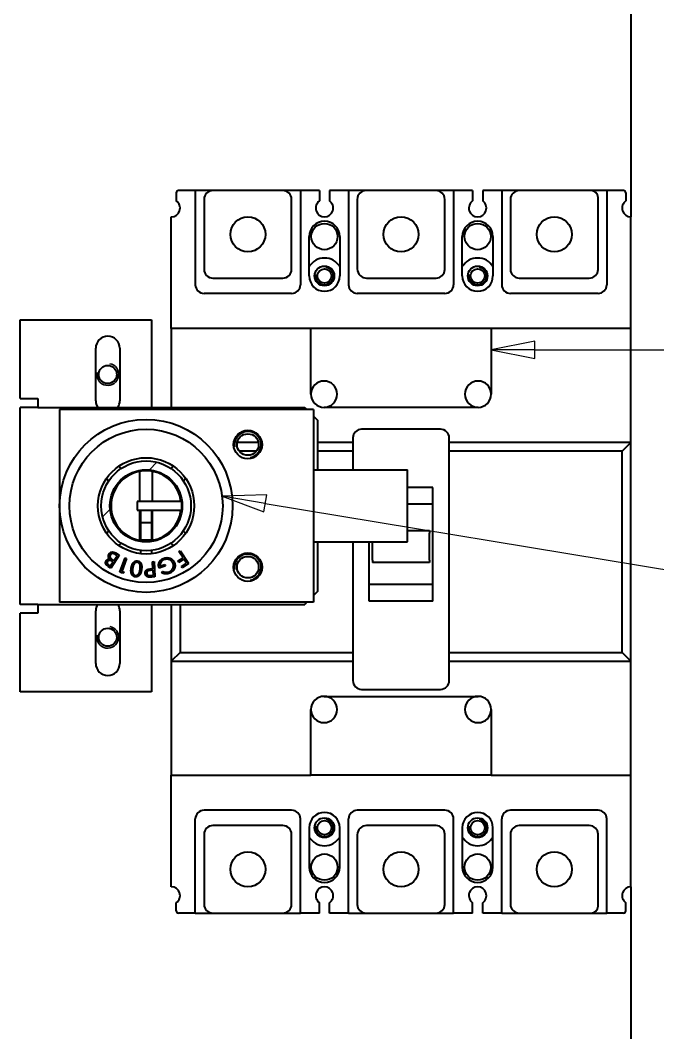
# Model space of a CAD drawing. Header units: millimetres. Extents: x 0 to 5945, y 0 to 4205.
# Drawn here: x 4421.7 to 4567.4, y 2706.2 to 2937.5 of the extents above; entities that cross this region are included whole.
import ezdxf

# ---------------------------------------------------------------- set-up
doc = ezdxf.new("R2010")
doc.units = ezdxf.units.MM
doc.header["$LTSCALE"] = 5
for name, color, linetype, lineweight in [('가시적인 것(ISO)', 3, 'Continuous', 40), ('가시적인 좁은 것(ISO)', 3, 'Continuous', 35), ('기호(ISO)', 5, 'Continuous', 25), ('해치(ISO)', 7, 'Continuous', 18)]:
    doc.layers.add(name, color=color, linetype=linetype, lineweight=lineweight)

# ---------------------------------------------------------------- blocks, each defined once
blk = doc.blocks.new('품번기호11')
at = {"layer": '기호(ISO)', "color": 7}
for p, q in [((895.606, 565.823), (893.567, 565.756)), ((895.54, 565.428), (893.567, 565.756)), ((893.567, 565.756), (895.475, 565.034)), ((895.475, 565.034), (895.606, 565.823)), ((895.54, 565.428), (981.228, 551.224))]:
    blk.add_line(p, q, dxfattribs=at)
at = {"layer": '기호(ISO)', "color": 7, "flags": 128}
blk.add_lwpolyline([(895.606, 565.823), (893.567, 565.756)], dxfattribs=at)
at = {"layer": '기호(ISO)', "color": 7}
blk.add_solid([(895.606, 565.823), (893.567, 565.756), (895.475, 565.034), (895.606, 565.823)], dxfattribs=at)
blk = doc.blocks.new('품번기호12')
at = {"layer": '기호(ISO)', "color": 7}
for p, q in [((907.865, 572.838), (905.865, 572.438)), ((907.865, 572.038), (907.865, 572.838)), ((907.865, 572.438), (905.865, 572.438)), ((905.865, 572.438), (907.865, 572.038)), ((907.865, 572.438), (981.121, 572.438))]:
    blk.add_line(p, q, dxfattribs=at)
at = {"layer": '기호(ISO)', "color": 7, "flags": 128}
blk.add_lwpolyline([(907.865, 572.838), (905.865, 572.438)], dxfattribs=at)
at = {"layer": '기호(ISO)', "color": 7}
blk.add_solid([(907.865, 572.838), (905.865, 572.438), (907.865, 572.038), (907.865, 572.838)], dxfattribs=at)

msp = doc.modelspace()

# ---------------------------------------------------------------- hatches: boundary and pattern name
at = {"layer": '해치(ISO)'}
h = msp.add_hatch(dxfattribs=at)
h.set_pattern_fill('ANSI31', color=256, scale=127, style=0)
h.set_pattern_definition([(45, (0, 0), (-11.22532, 11.22532), [])])
edge = h.paths.add_edge_path()
edge.add_ellipse((4450.4758, 2826.5699), major_axis=(0, 10.25), ratio=1, start_angle=0, end_angle=360)
edge = h.paths.add_edge_path(flags=0)
edge.add_ellipse((4450.4758, 2826.5699), major_axis=(0.0036, 8.25), ratio=1, start_angle=276.962063, end_angle=360)
edge.add_ellipse((4450.4758, 2826.5699), major_axis=(8.1887, -1.0036), ratio=1, start_angle=96.962063, end_angle=360)
edge.add_ellipse((4450.4758, 2826.5699), major_axis=(8.2007, -0.9004), ratio=1, start_angle=359.279122, end_angle=360)
edge.add_ellipse((4450.4758, 2826.5699), major_axis=(8.2015, 0.8933), ratio=1, start_angle=347.517631, end_angle=360)
edge.add_ellipse((4450.4758, 2826.5699), major_axis=(8.1896, 0.9964), ratio=1, start_angle=359.279122, end_angle=360)
h = msp.add_hatch(dxfattribs=at)
h.set_pattern_fill('ANSI31', color=256, scale=127, angle=105.000246, style=0)
h.set_pattern_definition([(150.00025, (0, 0), (-7.93744, -13.748187), [])])
h.paths.add_polyline_path([(4458.6773, 2827.5663), (4458.6654, 2827.5663), (4448.4439, 2827.5708), (4448.443, 2825.5708), (4458.6645, 2825.5663), (4458.6765, 2825.5663), (4458.6765, 2825.6694), (4458.6773, 2827.4632)])

# ---------------------------------------------------------------- linework, layer by layer
at = {"layer": '가시적인 것(ISO)'}
for p, q in [((4561.2258, 3112.0699), (4561.2258, 2892.5699)), ((4457.3758, 2898.0699), (4457.3758, 2896.2062)), ((4461.7258, 2898.5699), (4457.8758, 2898.5699)), ((4461.7258, 2898.5699), (4461.7258, 2877.0699)), ((4465.7258, 2898.5699), (4461.7258, 2898.5699)), ((4481.7258, 2898.5699), (4465.7258, 2898.5699)), ((4485.7258, 2898.5699), (4481.7258, 2898.5699)), ((4490.0758, 2898.5699), (4485.7258, 2898.5699)), ((4485.7258, 2898.5699), (4485.7258, 2877.0699)), ((4490.0758, 2898.5699), (4490.0758, 2896.2062)), ((4496.7258, 2898.5699), (4492.3758, 2898.5699)), ((4492.3758, 2898.5699), (4492.3758, 2896.2062)), ((4496.7258, 2898.5699), (4496.7258, 2877.0699)), ((4500.7258, 2898.5699), (4496.7258, 2898.5699)), ((4516.7258, 2898.5699), (4500.7258, 2898.5699)), ((4520.7258, 2898.5699), (4516.7258, 2898.5699)), ((4525.0758, 2898.5699), (4520.7258, 2898.5699)), ((4520.7258, 2898.5699), (4520.7258, 2877.0699)), ((4525.0758, 2898.5699), (4525.0758, 2896.2062)), ((4531.7258, 2898.5699), (4527.3758, 2898.5699)), ((4527.3758, 2898.5699), (4527.3758, 2896.2062)), ((4531.7258, 2898.5699), (4531.7258, 2877.0699)), ((4535.7258, 2898.5699), (4531.7258, 2898.5699)), ((4552.1149, 2898.5697), (4535.7258, 2898.5699)), ((4555.7258, 2898.5699), (4552.1149, 2898.5699)), ((4559.5758, 2898.5699), (4555.7258, 2898.5699)), ((4555.7258, 2898.5699), (4555.7258, 2877.0699)), ((4560.0758, 2898.0699), (4560.0758, 2896.2062)), ((4463.7258, 2896.5699), (4463.7258, 2880.5699)), ((4483.7258, 2880.5699), (4483.7258, 2896.5699)), ((4498.7258, 2896.5699), (4498.7258, 2880.703)), ((4518.7258, 2880.5699), (4518.7258, 2896.5699)), ((4533.7258, 2896.5699), (4533.7258, 2880.5699)), ((4553.7258, 2880.5699), (4553.7258, 2896.959)), ((4456.2258, 2867.0699), (4456.2258, 2892.5699)), ((4561.2258, 2867.0699), (4561.2258, 2892.5699)), ((4487.7258, 2879.0699), (4487.7258, 2888.0699)), ((4494.7258, 2888.0699), (4494.7258, 2879.0699)), ((4522.7258, 2879.0699), (4522.7258, 2888.0699)), ((4529.7258, 2888.0699), (4529.7258, 2879.0699)), ((4465.7258, 2878.5699), (4481.7258, 2878.5699)), ((4500.859, 2878.5699), (4516.7258, 2878.5699)), ((4535.7258, 2878.5699), (4551.7258, 2878.5699)), ((4483.7258, 2875.0699), (4463.7258, 2875.0699)), ((4518.7258, 2875.0699), (4498.7258, 2875.0699)), ((4553.7258, 2875.0699), (4533.7258, 2875.0699)), ((4421.7258, 2869.0699), (4451.7258, 2869.0699)), ((4421.7258, 2851.0699), (4421.7258, 2869.0699)), ((4451.7258, 2869.0699), (4451.7258, 2849.0699)), ((4456.2258, 2867.0699), (4456.2258, 2849.0699)), ((4488.1258, 2867.0699), (4456.2258, 2867.0699)), ((4488.1258, 2852.0699), (4488.1258, 2867.0699)), ((4529.3258, 2867.0699), (4488.1258, 2867.0699)), ((4561.2258, 2867.0699), (4529.3258, 2867.0699)), ((4529.3258, 2867.0699), (4529.3258, 2852.0699)), ((4561.2258, 2841.0699), (4561.2258, 2867.0699)), ((4438.9758, 2850.5699), (4438.9758, 2862.5699)), ((4444.4758, 2862.5699), (4444.4758, 2850.5699)), ((4421.7258, 2851.0699), (4425.7258, 2851.0699)), ((4425.7258, 2851.0699), (4425.7258, 2849.0699)), ((4425.7258, 2849.0699), (4421.7258, 2849.0699)), ((4421.7258, 2804.0699), (4421.7258, 2849.0699)), ((4425.7258, 2849.0699), (4486.7258, 2849.0699)), ((4486.7258, 2849.0699), (4487.2258, 2848.5699)), ((4526.3258, 2849.0699), (4491.1258, 2849.0699)), ((4488.7258, 2848.5699), (4430.7258, 2848.5699)), ((4430.7258, 2848.5699), (4430.7258, 2826.5699)), ((4488.7258, 2848.5699), (4488.7258, 2804.5699)), ((4488.7258, 2847.0699), (4489.7258, 2846.0699)), ((4489.7258, 2834.8199), (4489.7258, 2846.0699)), ((4517.7258, 2844.0699), (4499.7258, 2844.0699)), ((4497.7258, 2842.0699), (4497.7258, 2834.8199)), ((4519.7258, 2786.6699), (4519.7258, 2842.0699)), ((4476.1329, 2841.0699), (4471.3187, 2841.0699)), ((4497.7258, 2841.0699), (4489.7258, 2841.0699)), ((4561.2258, 2841.0699), (4519.7258, 2841.0699)), ((4559.2258, 2839.0699), (4561.2258, 2841.0699)), ((4561.2258, 2791.0699), (4561.2258, 2841.0699)), ((4475.6737, 2839.0699), (4471.7779, 2839.0699)), ((4497.7258, 2839.0699), (4489.7258, 2839.0699)), ((4559.2258, 2839.0699), (4519.7258, 2839.0699)), ((4559.2258, 2793.0699), (4559.2258, 2839.0699)), ((4488.7258, 2834.8199), (4510.2258, 2834.8199)), ((4510.2258, 2818.3199), (4510.2258, 2834.8199)), ((4448.9758, 2834.428), (4448.9758, 2827.5705)), ((4451.9758, 2827.5692), (4451.9758, 2834.428)), ((4515.9758, 2830.7699), (4510.2258, 2830.7699)), ((4515.9758, 2804.7699), (4515.9758, 2830.7699)), ((4430.7258, 2826.5699), (4430.7258, 2804.5699)), ((4448.4439, 2827.5708), (4448.443, 2825.5708)), ((4448.443, 2825.5708), (4458.6765, 2825.5663)), ((4458.6773, 2827.5663), (4448.4439, 2827.5708)), ((4448.9758, 2825.5705), (4448.9758, 2818.7118)), ((4449.2258, 2825.5704), (4449.2258, 2822.7118)), ((4451.7258, 2825.5693), (4451.7258, 2822.7118)), ((4451.9758, 2818.7118), (4451.9758, 2825.5692)), ((4458.6765, 2825.5663), (4458.6773, 2827.5663)), ((4515.9758, 2826.9395), (4510.2258, 2826.9395)), ((4451.7258, 2822.7118), (4449.2258, 2822.7118)), ((4449.2258, 2822.7118), (4449.2258, 2818.7118)), ((4451.7258, 2822.7118), (4451.7258, 2818.7118)), ((4451.7258, 2818.7118), (4449.2258, 2818.7118)), ((4449.2258, 2818.7118), (4449.2258, 2818.4151)), ((4451.7258, 2818.7118), (4451.7258, 2818.4151)), ((4515.2258, 2820.8699), (4510.2258, 2820.8699)), ((4515.2258, 2820.8699), (4515.2258, 2820.3699)), ((4515.2258, 2814.1699), (4515.2258, 2820.3699)), ((4449.2258, 2816.3964), (4449.2258, 2815.6411)), ((4451.7258, 2816.3964), (4451.7258, 2815.6411)), ((4457.9649, 2816.1351), (4458.2531, 2816.3286)), ((4458.2531, 2816.3286), (4460.2022, 2813.428)), ((4488.7258, 2818.3199), (4510.2258, 2818.3199)), ((4489.7258, 2807.0699), (4489.7258, 2818.3199)), ((4497.7258, 2818.3199), (4497.7258, 2786.6699)), ((4501.4758, 2804.7699), (4501.4758, 2818.3199)), ((4502.2258, 2814.1699), (4502.2258, 2818.3199)), ((4444.3132, 2815.2918), (4442.416, 2812.359)), ((4442.9474, 2814.1735), (4443.1129, 2814.0669)), ((4443.1129, 2814.0669), (4443.84, 2815.1908)), ((4443.84, 2815.1908), (4443.4775, 2815.425)), ((4443.5076, 2815.8134), (4444.3132, 2815.2918)), ((4444.4774, 2811.4102), (4445.7142, 2814.6655)), ((4446.0367, 2814.5428), (4444.9212, 2811.6065)), ((4445.7142, 2814.6655), (4446.0367, 2814.5428)), ((4457.7553, 2813.93), (4458.9205, 2814.7132)), ((4459.1126, 2814.4271), (4457.9474, 2813.644)), ((4458.9205, 2814.7132), (4457.9649, 2816.1351)), ((4459.7219, 2813.5206), (4459.1126, 2814.4271)), ((4502.2258, 2814.1699), (4502.2258, 2813.6699)), ((4515.2258, 2814.1699), (4515.2258, 2813.6699)), ((4442.416, 2812.359), (4441.8375, 2812.7334)), ((4441.975, 2813.051), (4442.3136, 2812.8322)), ((4442.3136, 2812.8322), (4442.9215, 2813.7717)), ((4442.9215, 2813.7717), (4442.7539, 2813.8797)), ((4452.0639, 2811.8657), (4451.4743, 2811.8363)), ((4451.794, 2812.191), (4452.0422, 2812.2065)), ((4451.9405, 2813.8254), (4452.2883, 2813.8471)), ((4452.0422, 2812.2065), (4451.9405, 2813.8254)), ((4452.1382, 2810.6829), (4452.0639, 2811.8657)), ((4452.2883, 2813.8471), (4452.507, 2810.366)), ((4454.8785, 2812.8627), (4453.4616, 2812.3635)), ((4453.7182, 2812.8102), (4454.7664, 2813.1797)), ((4454.7664, 2813.1797), (4454.8785, 2812.8627)), ((4457.9474, 2813.644), (4457.7553, 2813.93)), ((4458.5566, 2812.7374), (4459.7219, 2813.5206)), ((4458.7488, 2812.4514), (4458.5566, 2812.7374)), ((4460.2022, 2813.428), (4458.7488, 2812.4514)), ((4515.2258, 2813.6699), (4502.2258, 2813.6699)), ((4445.1168, 2811.1669), (4444.4774, 2811.4102)), ((4444.9212, 2811.6065), (4445.433, 2811.4123)), ((4445.433, 2811.4123), (4445.1168, 2811.1669)), ((4451.5233, 2810.6444), (4452.1382, 2810.6829)), ((4452.507, 2810.366), (4451.8136, 2810.3225)), ((4454.0645, 2811.2719), (4454.2342, 2811.6035)), ((4489.7258, 2807.0699), (4488.7258, 2806.0699)), ((4515.9758, 2808.6002), (4501.4758, 2808.6002)), ((4515.9758, 2804.7699), (4501.4758, 2804.7699)), ((4425.7258, 2804.0699), (4421.7258, 2804.0699)), ((4425.7258, 2804.0699), (4486.7258, 2804.0699)), ((4425.7258, 2804.0699), (4425.7258, 2802.0699)), ((4488.7258, 2804.5699), (4430.7258, 2804.5699)), ((4438.9758, 2790.5699), (4438.9758, 2802.5699)), ((4444.4758, 2802.5699), (4444.4758, 2790.5699)), ((4451.7258, 2804.0699), (4451.7258, 2784.0699)), ((4456.2258, 2804.0699), (4456.2258, 2791.0699)), ((4458.2258, 2804.0699), (4458.2258, 2793.0699)), ((4487.2258, 2804.5699), (4486.7258, 2804.0699)), ((4425.7258, 2802.0699), (4421.7258, 2802.0699)), ((4421.7258, 2784.0699), (4421.7258, 2802.0699)), ((4458.2258, 2793.0699), (4456.2258, 2791.0699)), ((4456.2258, 2791.0699), (4497.7258, 2791.0699)), ((4456.2258, 2791.0699), (4456.2258, 2765.0699)), ((4458.2258, 2793.0699), (4497.7258, 2793.0699)), ((4519.7258, 2793.0699), (4559.2258, 2793.0699)), ((4519.7258, 2791.0699), (4561.2258, 2791.0699)), ((4561.2258, 2791.0699), (4559.2258, 2793.0699)), ((4561.2258, 2765.0699), (4561.2258, 2791.0699)), ((4451.7258, 2784.0699), (4421.7258, 2784.0699)), ((4499.7258, 2784.6699), (4517.7258, 2784.6699)), ((4491.1258, 2783.0699), (4526.3258, 2783.0699)), ((4488.1258, 2765.0699), (4488.1258, 2780.0699)), ((4529.3258, 2780.0699), (4529.3258, 2765.0699)), ((4456.2258, 2739.5699), (4456.2258, 2765.0699)), ((4456.2258, 2765.0699), (4488.1258, 2765.0699)), ((4529.3258, 2765.0699), (4488.1258, 2765.0699)), ((4529.3258, 2765.0699), (4561.2258, 2765.0699)), ((4561.2258, 2739.5699), (4561.2258, 2765.0699)), ((4483.7258, 2757.0699), (4463.7258, 2757.0699)), ((4518.7258, 2757.0699), (4498.7258, 2757.0699)), ((4553.7258, 2757.0699), (4533.7258, 2757.0699)), ((4461.7258, 2733.5699), (4461.7258, 2755.0699)), ((4485.7258, 2733.5699), (4485.7258, 2755.0699)), ((4496.7258, 2733.5699), (4496.7258, 2755.0699)), ((4520.7258, 2733.5699), (4520.7258, 2755.0699)), ((4531.7258, 2733.5699), (4531.7258, 2755.0699)), ((4555.7258, 2733.5699), (4555.7258, 2755.0699)), ((4463.7258, 2751.5699), (4463.7258, 2735.5699)), ((4481.7258, 2753.5699), (4465.7258, 2753.5699)), ((4483.7258, 2735.5699), (4483.7258, 2751.5699)), ((4487.7258, 2753.0699), (4487.7258, 2744.0699)), ((4494.7258, 2744.0699), (4494.7258, 2753.0699)), ((4516.7258, 2753.5699), (4500.859, 2753.5699)), ((4518.7258, 2735.5699), (4518.7258, 2751.5699)), ((4522.7258, 2753.0699), (4522.7258, 2744.0699)), ((4529.7258, 2744.0699), (4529.7258, 2753.0699)), ((4533.7258, 2751.5699), (4533.7258, 2735.5699)), ((4551.7258, 2753.5699), (4535.7258, 2753.5699)), ((4553.7258, 2735.1807), (4553.7258, 2751.5699)), ((4498.7258, 2751.4367), (4498.7258, 2735.5699)), ((4561.2258, 2739.5699), (4561.2258, 2610.0699)), ((4457.3758, 2734.0699), (4457.3758, 2735.9336)), ((4490.0758, 2733.5699), (4490.0758, 2735.9336)), ((4492.3758, 2733.5699), (4492.3758, 2735.9336)), ((4525.0758, 2733.5699), (4525.0758, 2735.9336)), ((4527.3758, 2733.5699), (4527.3758, 2735.9336)), ((4560.0758, 2734.0699), (4560.0758, 2735.9336)), ((4461.7258, 2733.5699), (4457.8758, 2733.5699)), ((4461.7258, 2733.5699), (4465.7258, 2733.5699)), ((4465.7258, 2733.5699), (4481.7258, 2733.5699)), ((4481.7258, 2733.5699), (4485.7258, 2733.5699)), ((4490.0758, 2733.5699), (4485.7258, 2733.5699)), ((4496.7258, 2733.5699), (4492.3758, 2733.5699)), ((4496.7258, 2733.5699), (4500.7258, 2733.5699)), ((4500.7258, 2733.5699), (4516.7258, 2733.5699)), ((4516.7258, 2733.5699), (4520.7258, 2733.5699)), ((4525.0758, 2733.5699), (4520.7258, 2733.5699)), ((4531.7258, 2733.5699), (4527.3758, 2733.5699)), ((4531.7258, 2733.5699), (4535.7258, 2733.5699)), ((4535.7258, 2733.5699), (4552.1149, 2733.5701)), ((4552.1149, 2733.5699), (4555.7258, 2733.5699)), ((4559.5758, 2733.5699), (4555.7258, 2733.5699))]:
    msp.add_line(p, q, dxfattribs=at)
for centre, radius in [((4473.7258, 2888.5699), 4), ((4508.7258, 2888.5699), 4), ((4543.7258, 2888.5699), 4), ((4491.2258, 2888.0699), 3), ((4526.2258, 2888.0699), 3), ((4491.2258, 2879.0699), 2.25), ((4526.2258, 2879.0699), 2.25), ((4491.2258, 2879.0699), 1.621), ((4526.2258, 2879.0699), 1.621), ((4441.7258, 2856.5699), 2.067), ((4450.4758, 2826.5699), 19.75), ((4450.4758, 2826.5699), 17.5), ((4473.7258, 2840.5699), 3.25), ((4473.7258, 2840.5699), 2.4585), ((4450.4758, 2826.5699), 11), ((4450.4758, 2826.5699), 10.25), ((4450.4758, 2826.5699), 8.25), ((4473.7258, 2812.5699), 3.25), ((4473.7258, 2812.5699), 2.4585), ((4441.7258, 2796.5699), 2.067), ((4491.2258, 2753.0699), 2.25), ((4491.2258, 2753.0699), 1.621), ((4526.2258, 2753.0699), 2.25), ((4526.2258, 2753.0699), 1.621), ((4473.7258, 2743.5699), 4), ((4491.2258, 2744.0699), 3), ((4508.7258, 2743.5699), 4), ((4526.2258, 2744.0699), 3), ((4543.7258, 2743.5699), 4)]:
    msp.add_circle(centre, radius, dxfattribs=at)
for centre, radius, start, end in [((4457.8758, 2898.0699), 0.5, 90, 180), ((4465.7258, 2896.5699), 2, 90, 180), ((4481.7258, 2896.5699), 2, 0, 90), ((4500.7258, 2896.5699), 2, 90, 180), ((4516.7258, 2896.5699), 2, 0, 90), ((4535.7258, 2896.5699), 2, 90, 180), ((4552.1149, 2896.959), 1.6109, 0, 90), ((4559.5758, 2898.0699), 0.5, 0, 90), ((4456.2258, 2894.5699), 2, 270, 54.900368), ((4491.2258, 2894.5699), 2, 125.099632, 54.900368), ((4526.2258, 2894.5699), 2, 125.099632, 54.900368), ((4561.2258, 2894.5699), 2, 125.099632, 270), ((4491.2258, 2888.0699), 3.5, 0, 180), ((4526.2258, 2888.0699), 3.5, 0, 180), ((4491.2258, 2879.0699), 4.1, 31.38815, 148.61185), ((4526.2258, 2879.0699), 4.1, 31.38815, 148.61185), ((4465.7258, 2880.5699), 2, 180, 270), ((4481.7258, 2880.5699), 2, 270, 0), ((4491.2258, 2879.0699), 3.5, 180, 0), ((4500.859, 2880.703), 2.1332, 180, 270), ((4516.7258, 2880.5699), 2, 270, 0), ((4526.2258, 2879.0699), 3.5, 180, 0), ((4535.7258, 2880.5699), 2, 180, 270), ((4551.7258, 2880.5699), 2, 270, 0), ((4463.7258, 2877.0699), 2, 180, 270), ((4483.7258, 2877.0699), 2, 270, 0), ((4498.7258, 2877.0699), 2, 180, 270), ((4518.7258, 2877.0699), 2, 270, 0), ((4533.7258, 2877.0699), 2, 180, 270), ((4553.7258, 2877.0699), 2, 270, 0), ((4441.7258, 2862.5699), 2.75, 0, 180), ((4491.1258, 2852.0699), 3, 270, 180), ((4526.3258, 2852.0699), 3, 0, 270), ((4491.1258, 2852.0699), 3, 180, 270), ((4526.3258, 2852.0699), 3, 270, 0), ((4441.7258, 2850.5699), 2.75, 180, 213.055731), ((4441.7258, 2850.5699), 2.75, 326.944269, 0), ((4499.7258, 2842.0699), 2, 90, 180), ((4517.7258, 2842.0699), 2, 0, 90), ((4443.1926, 2833.8531), 2, 37.990916, 60.355415), ((4457.759, 2833.8531), 2, 119.644585, 142.009084), ((4443.1926, 2833.8531), 2, 209.644585, 232.009084), ((4450.4758, 2826.5699), 8, 100.806923, 259.193077), ((4450.4758, 2826.5699), 8, 79.193077, 100.806923), ((4450.4758, 2826.5699), 8, 7.155891, 79.193077), ((4457.759, 2833.8531), 2, 307.990916, 330.355415), ((4450.4758, 2826.5699), 8, 280.806923, 352.794379), ((4443.1926, 2819.2867), 2, 127.990916, 150.355415), ((4450.4758, 2826.5699), 8, 259.193077, 261.010701), ((4450.4758, 2826.5699), 8, 278.989299, 280.806923), ((4457.759, 2819.2867), 2, 29.644585, 52.009084), ((4443.1926, 2819.2867), 2, 299.644585, 322.009084), ((4457.759, 2819.2867), 2, 217.990916, 240.355415), ((4441.7258, 2802.5699), 2.75, 146.944269, 180), ((4441.7258, 2802.5699), 2.75, 0, 33.055731), ((4441.7258, 2790.5699), 2.75, 180, 0), ((4499.7258, 2786.6699), 2, 180, 270), ((4517.7258, 2786.6699), 2, 270, 0), ((4491.1258, 2780.0699), 3, 90, 180), ((4491.1258, 2780.0699), 3, 180, 90), ((4526.3258, 2780.0699), 3, 90, 0), ((4526.3258, 2780.0699), 3, 0, 90), ((4463.7258, 2755.0699), 2, 90, 180), ((4483.7258, 2755.0699), 2, 0, 90), ((4491.2258, 2753.0699), 3.5, 0, 180), ((4498.7258, 2755.0699), 2, 90, 180), ((4518.7258, 2755.0699), 2, 0, 90), ((4526.2258, 2753.0699), 3.5, 0, 180), ((4533.7258, 2755.0699), 2, 90, 180), ((4553.7258, 2755.0699), 2, 0, 90), ((4465.7258, 2751.5699), 2, 90, 180), ((4481.7258, 2751.5699), 2, 0, 90), ((4500.859, 2751.4367), 2.1332, 90, 180), ((4516.7258, 2751.5699), 2, 0, 90), ((4535.7258, 2751.5699), 2, 90, 180), ((4551.7258, 2751.5699), 2, 0, 90), ((4491.2258, 2753.0699), 4.1, 211.38815, 328.61185), ((4526.2258, 2753.0699), 4.1, 211.38815, 328.61185), ((4491.2258, 2744.0699), 3.5, 180, 0), ((4526.2258, 2744.0699), 3.5, 180, 0), ((4456.2258, 2737.5699), 2, 305.099632, 90), ((4491.2258, 2737.5699), 2, 305.099632, 234.900368), ((4526.2258, 2737.5699), 2, 305.099632, 234.900368), ((4561.2258, 2737.5699), 2, 90, 234.900368), ((4465.7258, 2735.5699), 2, 180, 270), ((4481.7258, 2735.5699), 2, 270, 0), ((4500.7258, 2735.5699), 2, 180, 270), ((4516.7258, 2735.5699), 2, 270, 0), ((4535.7258, 2735.5699), 2, 180, 270), ((4457.8758, 2734.0699), 0.5, 180, 270), ((4552.1149, 2735.1807), 1.6109, 270, 0), ((4559.5758, 2734.0699), 0.5, 270, 0)]:
    msp.add_arc(centre, radius, start, end, dxfattribs=at)
for points, knots in [([(4441.8375, 2812.7334), (4441.8094, 2812.7519), (4441.7547, 2812.7877), (4441.6775, 2812.8432), (4441.6072, 2812.8979), (4441.5434, 2812.952), (4441.4854, 2813.0047), (4441.4359, 2813.0585), (4441.3919, 2813.1103), (4441.3426, 2813.1778), (4441.2943, 2813.2655), (4441.2519, 2813.3756), (4441.2275, 2813.4908), (4441.2197, 2813.6094), (4441.2296, 2813.7279), (4441.2561, 2813.844), (4441.2983, 2813.9565), (4441.3398, 2814.0256), (4441.3608, 2814.0606)], [0, 0, 0, 0, 0.06317513, 0.12249852, 0.17805203, 0.23026898, 0.27924342, 0.32480175, 0.36709027, 0.4066063, 0.4813176, 0.55396636, 0.62699445, 0.70117998, 0.77589899, 0.84911602, 0.92371423, 1, 1, 1, 1]), ([(4441.3608, 2814.0606), (4441.3827, 2814.0915), (4441.426, 2814.1526), (4441.5031, 2814.2335), (4441.5903, 2814.3009), (4441.6852, 2814.3572), (4441.789, 2814.3982), (4441.899, 2814.4259), (4442.0157, 2814.4381), (4442.0949, 2814.4342), (4442.1355, 2814.4322)], [0, 0, 0, 0, 0.12568869, 0.2479089, 0.36881519, 0.49002158, 0.61276391, 0.73736823, 0.86513229, 1, 1, 1, 1]), ([(4442.7539, 2813.8797), (4442.7292, 2813.8955), (4442.6815, 2813.9259), (4442.6115, 2813.9683), (4442.5448, 2814.0045), (4442.4823, 2814.0365), (4442.4235, 2814.0631), (4442.3686, 2814.085), (4442.3177, 2814.1022), (4442.2554, 2814.1169), (4442.1808, 2814.1263), (4442.0928, 2814.1254), (4442.0071, 2814.1102), (4441.9246, 2814.083), (4441.8473, 2814.0439), (4441.7781, 2813.9933), (4441.7159, 2813.9336), (4441.6826, 2813.8866), (4441.6658, 2813.8629)], [0, 0, 0, 0, 0.07119721, 0.13740928, 0.19889838, 0.25552125, 0.30786648, 0.35552145, 0.39915069, 0.4382605, 0.51093648, 0.58134834, 0.65107472, 0.72163522, 0.79171668, 0.86042548, 0.92948292, 1, 1, 1, 1]), ([(4442.1355, 2814.4322), (4442.1075, 2814.4687), (4442.0544, 2814.538), (4441.9882, 2814.644), (4441.9358, 2814.7442), (4441.8996, 2814.8412), (4441.8756, 2814.9357), (4441.864, 2815.0304), (4441.8617, 2815.126), (4441.87, 2815.2222), (4441.89, 2815.3173), (4441.9194, 2815.4108), (4441.9602, 2815.5015), (4441.9947, 2815.5587), (4442.0121, 2815.5876)], [0, 0, 0, 0, 0.11000736, 0.20905678, 0.29889368, 0.38016559, 0.45629782, 0.53187698, 0.60799276, 0.68494307, 0.76263638, 0.84014411, 0.91928472, 1, 1, 1, 1]), ([(4442.0121, 2815.5876), (4442.0314, 2815.6161), (4442.0693, 2815.6722), (4442.1361, 2815.7476), (4442.2085, 2815.8142), (4442.2859, 2815.8733), (4442.3701, 2815.9224), (4442.4602, 2815.9631), (4442.5561, 2815.9954), (4442.6567, 2816.0191), (4442.7607, 2816.0336), (4442.8662, 2816.0351), (4442.9725, 2816.0271), (4443.079, 2816.0062), (4443.1863, 2815.9751), (4443.2939, 2815.9329), (4443.4016, 2815.8783), (4443.4717, 2815.8354), (4443.5076, 2815.8134)], [0, 0, 0, 0, 0.06083614, 0.11975727, 0.17772522, 0.23473307, 0.29184889, 0.34998489, 0.40937903, 0.47058959, 0.53278343, 0.59485056, 0.65710354, 0.72111991, 0.78658364, 0.85457251, 0.92543213, 1, 1, 1, 1]), ([(4442.3206, 2815.3955), (4442.3015, 2815.363), (4442.264, 2815.299), (4442.2313, 2815.193), (4442.2177, 2815.0836), (4442.2242, 2814.9713), (4442.2511, 2814.8586), (4442.2984, 2814.749), (4442.3643, 2814.6428), (4442.421, 2814.5793), (4442.4503, 2814.5465)], [0, 0, 0, 0, 0.12133259, 0.23831434, 0.3544611, 0.47518645, 0.59907408, 0.72598715, 0.8583055, 1, 1, 1, 1]), ([(4443.4775, 2815.425), (4443.4513, 2815.4414), (4443.401, 2815.4731), (4443.3273, 2815.5178), (4443.2573, 2815.5562), (4443.1913, 2815.5896), (4443.129, 2815.6165), (4443.0713, 2815.6397), (4443.0174, 2815.6566), (4442.9517, 2815.6715), (4442.8724, 2815.6795), (4442.7789, 2815.6761), (4442.6867, 2815.6592), (4442.5976, 2815.6281), (4442.5139, 2815.5862), (4442.4394, 2815.5323), (4442.3726, 2815.4703), (4442.338, 2815.4205), (4442.3206, 2815.3955)], [0, 0, 0, 0, 0.070661962, 0.136174046, 0.197233304, 0.253460382, 0.305447369, 0.352540489, 0.395691036, 0.434629395, 0.506711075, 0.577383163, 0.648109909, 0.720524384, 0.792544487, 0.861579558, 0.930448579, 1, 1, 1, 1]), ([(4442.4503, 2814.5465), (4442.4618, 2814.5346), (4442.4867, 2814.5089), (4442.5307, 2814.4718), (4442.5815, 2814.4302), (4442.6391, 2814.3846), (4442.7058, 2814.3372), (4442.7792, 2814.2852), (4442.8604, 2814.2299), (4442.9177, 2814.1927), (4442.9474, 2814.1735)], [0, 0, 0, 0, 0.07963137, 0.17222317, 0.27705267, 0.39577554, 0.52642924, 0.67109119, 0.82914292, 1, 1, 1, 1]), ([(4447.0762, 2812.359), (4447.085, 2812.4116), (4447.1023, 2812.5144), (4447.1319, 2812.6635), (4447.1666, 2812.8035), (4447.204, 2812.9344), (4447.2456, 2813.0563), (4447.2901, 2813.1692), (4447.3384, 2813.2733), (4447.3905, 2813.3686), (4447.4462, 2813.4555), (4447.5037, 2813.5362), (4447.5649, 2813.6098), (4447.6287, 2813.6771), (4447.6947, 2813.7388), (4447.7643, 2813.7931), (4447.8359, 2813.8424), (4447.911, 2813.8831), (4447.9876, 2813.9185), (4448.0654, 2813.9472), (4448.1444, 2813.9698), (4448.2243, 2813.9862), (4448.3053, 2813.9948), (4448.3868, 2813.9988), (4448.4694, 2813.9952), (4448.5243, 2813.9879), (4448.552, 2813.9842)], [0, 0, 0, 0, 0.06498691, 0.12682687, 0.18515129, 0.24054355, 0.29256155, 0.34186746, 0.38833891, 0.43215148, 0.47399355, 0.51395754, 0.5527638, 0.59040793, 0.62685843, 0.66272659, 0.69777244, 0.73254569, 0.76667362, 0.80034884, 0.83349806, 0.86659471, 0.89953069, 0.93257346, 0.96590056, 1, 1, 1, 1]), ([(4448.552, 2813.9842), (4448.5793, 2813.9796), (4448.6331, 2813.9704), (4448.7111, 2813.9479), (4448.7864, 2813.9215), (4448.8591, 2813.8893), (4448.9283, 2813.8502), (4448.9955, 2813.8071), (4449.0583, 2813.7567), (4449.1189, 2813.7021), (4449.1759, 2813.642), (4449.2276, 2813.5756), (4449.2757, 2813.5047), (4449.3182, 2813.4279), (4449.3568, 2813.3464), (4449.3914, 2813.2599), (4449.4207, 2813.1678), (4449.4452, 2813.0699), (4449.465, 2812.9651), (4449.4792, 2812.852), (4449.4854, 2812.73), (4449.4871, 2812.5995), (4449.4816, 2812.4605), (4449.4714, 2812.3129), (4449.4533, 2812.1566), (4449.4378, 2812.0495), (4449.4298, 2811.9944)], [0, 0, 0, 0, 0.03385227, 0.06689593, 0.0994521, 0.13179547, 0.16426695, 0.19679281, 0.22966061, 0.26294965, 0.29682255, 0.33112354, 0.36603385, 0.40184733, 0.43865583, 0.47661768, 0.51606108, 0.55715902, 0.60034616, 0.64686272, 0.69683414, 0.75016695, 0.80697277, 0.86733715, 0.93167601, 1, 1, 1, 1]), ([(4453.4616, 2812.3635), (4453.4413, 2812.4261), (4453.4018, 2812.5481), (4453.3622, 2812.7324), (4453.338, 2812.9116), (4453.3333, 2813.0864), (4453.345, 2813.2559), (4453.3735, 2813.4209), (4453.4212, 2813.5805), (4453.4846, 2813.7347), (4453.565, 2813.8805), (4453.6589, 2814.0174), (4453.7683, 2814.1427), (4453.8923, 2814.2569), (4454.0301, 2814.3612), (4454.1833, 2814.4534), (4454.3499, 2814.5362), (4454.4682, 2814.5808), (4454.5287, 2814.6036)], [0, 0, 0, 0, 0.07040353, 0.13728492, 0.20165649, 0.26376799, 0.32425223, 0.38347996, 0.44273308, 0.50233581, 0.56171678, 0.62074416, 0.67983363, 0.73953513, 0.80102138, 0.86460878, 0.93077792, 1, 1, 1, 1]), ([(4454.6303, 2814.2874), (4454.5892, 2814.2719), (4454.5082, 2814.2414), (4454.3929, 2814.1859), (4454.2862, 2814.1223), (4454.1865, 2814.0529), (4454.095, 2813.9757), (4454.0123, 2813.8905), (4453.9372, 2813.7987), (4453.8711, 2813.7002), (4453.8139, 2813.5973), (4453.7669, 2813.4914), (4453.732, 2813.383), (4453.7073, 2813.2724), (4453.6933, 2813.1597), (4453.6898, 2813.0447), (4453.6971, 2812.9275), (4453.7111, 2812.8496), (4453.7182, 2812.8102)], [0, 0, 0, 0, 0.06929091, 0.13634373, 0.20141146, 0.26487249, 0.3276002, 0.38985569, 0.45164192, 0.51426789, 0.57659199, 0.63695643, 0.69659726, 0.7558478, 0.81524243, 0.8753117, 0.93695942, 1, 1, 1, 1]), ([(4454.5287, 2814.6036), (4454.5665, 2814.6163), (4454.6408, 2814.6413), (4454.7528, 2814.6732), (4454.8638, 2814.6983), (4454.9734, 2814.7181), (4455.0821, 2814.7314), (4455.1892, 2814.7391), (4455.2953, 2814.7414), (4455.4, 2814.7373), (4455.5033, 2814.7263), (4455.6057, 2814.7114), (4455.7069, 2814.6895), (4455.8065, 2814.6613), (4455.9048, 2814.6276), (4456.002, 2814.5882), (4456.098, 2814.5428), (4456.1604, 2814.5082), (4456.1917, 2814.4907)], [0, 0, 0, 0, 0.069338784, 0.136560527, 0.20248218, 0.267357501, 0.33047967, 0.392880691, 0.454319582, 0.514981876, 0.575091966, 0.635155236, 0.695076446, 0.755090102, 0.815296472, 0.875880968, 0.937567164, 1, 1, 1, 1]), ([(4456.6482, 2813.4005), (4456.6367, 2813.4311), (4456.6139, 2813.4919), (4456.5718, 2813.5797), (4456.5252, 2813.6649), (4456.4716, 2813.7462), (4456.4126, 2813.8242), (4456.3479, 2813.8986), (4456.2774, 2813.9698), (4456.2015, 2814.0372), (4456.1215, 2814.1005), (4456.0365, 2814.1561), (4455.9501, 2814.2079), (4455.8594, 2814.2521), (4455.7659, 2814.2909), (4455.6685, 2814.3218), (4455.5689, 2814.3493), (4455.4661, 2814.3683), (4455.3619, 2814.3817), (4455.2573, 2814.3889), (4455.1526, 2814.3889), (4455.0479, 2814.3817), (4454.9433, 2814.3683), (4454.8386, 2814.3487), (4454.7338, 2814.3222), (4454.665, 2814.2991), (4454.6303, 2814.2874)], [0, 0, 0, 0, 0.03994553, 0.07948443, 0.11904816, 0.15871722, 0.19853555, 0.23868437, 0.27934051, 0.32107812, 0.36285002, 0.40410452, 0.44526471, 0.48607352, 0.52750714, 0.56902755, 0.61107571, 0.65388084, 0.6968472, 0.73956431, 0.78218554, 0.82490266, 0.86786901, 0.91123627, 0.95522175, 1, 1, 1, 1]), ([(4456.1917, 2814.4907), (4456.2385, 2814.4621), (4456.3309, 2814.4055), (4456.4591, 2814.308), (4456.5759, 2814.2011), (4456.6816, 2814.085), (4456.7758, 2813.9594), (4456.8598, 2813.8252), (4456.9315, 2813.6809), (4456.9701, 2813.5799), (4456.9896, 2813.5288)], [0, 0, 0, 0, 0.12882628, 0.25420088, 0.37775012, 0.50015392, 0.62245305, 0.74598034, 0.87166818, 1, 1, 1, 1]), ([(4441.6658, 2813.8629), (4441.6556, 2813.8462), (4441.6357, 2813.8138), (4441.6126, 2813.7627), (4441.5949, 2813.7118), (4441.5834, 2813.6605), (4441.5784, 2813.6092), (4441.5801, 2813.5577), (4441.587, 2813.5061), (4441.6004, 2813.4545), (4441.621, 2813.4028), (4441.6493, 2813.3517), (4441.685, 2813.3005), (4441.7285, 2813.2498), (4441.7792, 2813.1993), (4441.8375, 2813.1492), (4441.9029, 2813.0989), (4441.9505, 2813.0673), (4441.975, 2813.051)], [0, 0, 0, 0, 0.05916729, 0.11538711, 0.17015881, 0.22251297, 0.27456794, 0.32640467, 0.37870588, 0.43224952, 0.48800587, 0.54709221, 0.60931443, 0.67729855, 0.74957541, 0.82656779, 0.91061548, 1, 1, 1, 1]), ([(4447.9911, 2810.3622), (4447.9637, 2810.3673), (4447.9092, 2810.3773), (4447.8293, 2810.398), (4447.7526, 2810.4258), (4447.6785, 2810.4586), (4447.6079, 2810.4983), (4447.5393, 2810.5421), (4447.4748, 2810.5935), (4447.4123, 2810.6489), (4447.3543, 2810.711), (4447.2996, 2810.7777), (4447.2511, 2810.851), (4447.2057, 2810.9289), (4447.166, 2811.0128), (4447.1302, 2811.1021), (4447.0986, 2811.1968), (4447.0721, 2811.2975), (4447.0497, 2811.4045), (4447.0359, 2811.519), (4447.0265, 2811.6407), (4447.024, 2811.7699), (4447.0276, 2811.9067), (4447.0379, 2812.0509), (4447.0528, 2812.2028), (4447.0682, 2812.306), (4447.0762, 2812.359)], [0, 0, 0, 0, 0.03391048, 0.06743477, 0.10035777, 0.13307378, 0.16591685, 0.19881036, 0.23203415, 0.26606724, 0.30046905, 0.33524615, 0.3708983, 0.40733689, 0.44486132, 0.48378228, 0.52425172, 0.5663309, 0.61044807, 0.65718681, 0.70652503, 0.75886519, 0.81433951, 0.87305904, 0.93480513, 1, 1, 1, 1]), ([(4447.4008, 2812.3155), (4447.3944, 2812.2731), (4447.382, 2812.1901), (4447.3686, 2812.068), (4447.3606, 2811.9513), (4447.3551, 2811.84), (4447.355, 2811.7338), (4447.36, 2811.633), (4447.3689, 2811.5375), (4447.3822, 2811.4474), (4447.3996, 2811.3623), (4447.4216, 2811.2827), (4447.4457, 2811.2077), (4447.4747, 2811.1383), (4447.5066, 2811.0736), (4447.5427, 2811.0144), (4447.5817, 2810.9601), (4447.6387, 2810.8964), (4447.7146, 2810.8275), (4447.8138, 2810.762), (4447.9189, 2810.7144), (4447.9928, 2810.6993), (4448.0297, 2810.6917)], [0, 0, 0, 0, 0.06656259, 0.12993424, 0.19019183, 0.24781399, 0.30248396, 0.35468112, 0.40414474, 0.45099526, 0.49572893, 0.53850175, 0.57891729, 0.61771273, 0.65495316, 0.6905321, 0.72500325, 0.75834751, 0.82269214, 0.88334435, 0.94186826, 1, 1, 1, 1]), ([(4447.6672, 2813.1821), (4447.6519, 2813.1524), (4447.6207, 2813.0918), (4447.58, 2812.9962), (4447.541, 2812.8958), (4447.5063, 2812.79), (4447.4746, 2812.6789), (4447.447, 2812.5625), (4447.4213, 2812.441), (4447.4077, 2812.3579), (4447.4008, 2812.3155)], [0, 0, 0, 0, 0.110167585, 0.224290553, 0.342236332, 0.464686023, 0.591154489, 0.722602138, 0.858633823, 1, 1, 1, 1]), ([(4448.4917, 2813.6736), (4448.4537, 2813.6779), (4448.3777, 2813.6865), (4448.2625, 2813.6725), (4448.1481, 2813.6427), (4448.0559, 2813.6002), (4447.9842, 2813.5573), (4447.9321, 2813.519), (4447.882, 2813.4761), (4447.8342, 2813.4275), (4447.7891, 2813.3734), (4447.7451, 2813.3151), (4447.7044, 2813.2509), (4447.6798, 2813.2054), (4447.6672, 2813.1821)], [0, 0, 0, 0, 0.11147237, 0.22256854, 0.33622493, 0.45526865, 0.51737868, 0.57985834, 0.64370049, 0.70977334, 0.77849988, 0.84915872, 0.92275835, 1, 1, 1, 1]), ([(4449.4298, 2811.9944), (4449.4208, 2811.9392), (4449.4033, 2811.832), (4449.3724, 2811.677), (4449.3389, 2811.5322), (4449.3022, 2811.3977), (4449.2613, 2811.2739), (4449.2181, 2811.1603), (4449.1722, 2811.0566), (4449.1217, 2810.9634), (4449.0691, 2810.8781), (4449.0132, 2810.7999), (4448.9552, 2810.7276), (4448.8944, 2810.6611), (4448.8293, 2810.6026), (4448.7627, 2810.5485), (4448.6924, 2810.5017), (4448.6195, 2810.4609), (4448.5444, 2810.427), (4448.4686, 2810.3975), (4448.3913, 2810.3761), (4448.3132, 2810.3604), (4448.2342, 2810.3515), (4448.1541, 2810.3477), (4448.0726, 2810.3512), (4448.0184, 2810.3585), (4447.9911, 2810.3622)], [0, 0, 0, 0, 0.0685607, 0.13310332, 0.19368775, 0.2507384, 0.30381624, 0.35349946, 0.39965323, 0.44258376, 0.48335906, 0.52238249, 0.56027098, 0.59695705, 0.63263985, 0.6674863, 0.70196352, 0.73607113, 0.76977951, 0.80286765, 0.83560182, 0.8680136, 0.90030873, 0.93299273, 0.96624905, 1, 1, 1, 1]), ([(4448.0297, 2810.6917), (4448.068, 2810.6879), (4448.1442, 2810.6801), (4448.2603, 2810.692), (4448.3747, 2810.7255), (4448.468, 2810.7679), (4448.5408, 2810.8109), (4448.5939, 2810.8493), (4448.6446, 2810.8926), (4448.6936, 2810.9404), (4448.7389, 2810.9942), (4448.7825, 2811.0524), (4448.8238, 2811.1158), (4448.8637, 2811.1845), (4448.901, 2811.2608), (4448.9357, 2811.3461), (4448.9698, 2811.4401), (4449, 2811.5443), (4449.0293, 2811.6577), (4449.0577, 2811.7805), (4449.0824, 2811.9131), (4449.0975, 2812.0047), (4449.1052, 2812.0519)], [0, 0, 0, 0, 0.059454032, 0.118336458, 0.179250282, 0.24319251, 0.276442468, 0.309870985, 0.344514221, 0.379555496, 0.41572849, 0.453201909, 0.492127551, 0.532640895, 0.5761562, 0.623512834, 0.674998043, 0.730847104, 0.791381721, 0.856313787, 0.925906435, 1, 1, 1, 1]), ([(4449.1052, 2812.0519), (4449.1123, 2812.0991), (4449.1261, 2812.1907), (4449.1411, 2812.3243), (4449.1527, 2812.4493), (4449.1592, 2812.566), (4449.1605, 2812.6743), (4449.1582, 2812.7745), (4449.1505, 2812.866), (4449.1387, 2812.9498), (4449.1223, 2813.0273), (4449.1023, 2813.1002), (4449.0773, 2813.1688), (4449.0504, 2813.2342), (4449.0177, 2813.2946), (4448.9829, 2813.3521), (4448.9435, 2813.4049), (4448.8862, 2813.4681), (4448.8097, 2813.5373), (4448.7095, 2813.6025), (4448.6039, 2813.6512), (4448.5291, 2813.6662), (4448.4917, 2813.6736)], [0, 0, 0, 0, 0.073814213, 0.143357293, 0.208000965, 0.268132739, 0.324202204, 0.375585167, 0.423135719, 0.466257971, 0.506552349, 0.54560513, 0.583245401, 0.6193891, 0.654985688, 0.68941645, 0.723272431, 0.756825635, 0.821378167, 0.882275293, 0.941220442, 1, 1, 1, 1]), ([(4450.2746, 2811.1569), (4450.2735, 2811.1854), (4450.2714, 2811.241), (4450.2751, 2811.323), (4450.2839, 2811.4016), (4450.2993, 2811.477), (4450.3212, 2811.5487), (4450.3484, 2811.6172), (4450.3824, 2811.6818), (4450.4218, 2811.743), (4450.4664, 2811.8005), (4450.5166, 2811.8531), (4450.5708, 2811.9019), (4450.63, 2811.9461), (4450.6939, 2811.9859), (4450.7621, 2812.022), (4450.8352, 2812.0528), (4450.8861, 2812.0696), (4450.912, 2812.0782)], [0, 0, 0, 0, 0.07011673, 0.13682684, 0.20160887, 0.26437212, 0.32562341, 0.38569106, 0.44531191, 0.50475808, 0.5645227, 0.62386049, 0.683265, 0.74359313, 0.80528746, 0.86825287, 0.9331342, 1, 1, 1, 1]), ([(4451.4743, 2811.8363), (4451.4455, 2811.8344), (4451.39, 2811.8307), (4451.3098, 2811.822), (4451.2357, 2811.8124), (4451.1676, 2811.8015), (4451.1058, 2811.7881), (4451.0502, 2811.7733), (4451.0003, 2811.7577), (4450.9429, 2811.7335), (4450.8793, 2811.6975), (4450.8116, 2811.6454), (4450.7544, 2811.5826), (4450.7065, 2811.5119), (4450.6705, 2811.4343), (4450.6455, 2811.3525), (4450.6324, 2811.2669), (4450.6337, 2811.2088), (4450.6343, 2811.1793)], [0, 0, 0, 0, 0.07113363, 0.13724986, 0.19891951, 0.2556232, 0.30754944, 0.35469747, 0.39774399, 0.43652147, 0.50806314, 0.57751908, 0.64650402, 0.7167316, 0.78743131, 0.856765, 0.9273234, 1, 1, 1, 1]), ([(4450.912, 2812.0782), (4450.9336, 2812.0843), (4450.9808, 2812.0976), (4451.059, 2812.1129), (4451.1497, 2812.1284), (4451.2535, 2812.1429), (4451.3703, 2812.157), (4451.5001, 2812.1692), (4451.6427, 2812.1814), (4451.7421, 2812.1877), (4451.794, 2812.191)], [0, 0, 0, 0, 0.07581084, 0.165048736, 0.268066721, 0.385742733, 0.518148396, 0.664472375, 0.824838023, 1, 1, 1, 1]), ([(4455.668, 2811.4906), (4455.6998, 2811.5023), (4455.7632, 2811.5257), (4455.8547, 2811.5692), (4455.944, 2811.6163), (4456.0292, 2811.6702), (4456.1113, 2811.7292), (4456.1906, 2811.7936), (4456.2665, 2811.8639), (4456.3382, 2811.9392), (4456.4053, 2812.0184), (4456.4674, 2812.1001), (4456.5218, 2812.1853), (4456.5706, 2812.2721), (4456.6121, 2812.3621), (4456.648, 2812.4542), (4456.6766, 2812.5492), (4456.699, 2812.6457), (4456.715, 2812.7429), (4456.7249, 2812.8399), (4456.7284, 2812.9359), (4456.7259, 2813.031), (4456.7156, 2813.1249), (4456.7005, 2813.218), (4456.678, 2813.31), (4456.6582, 2813.3702), (4456.6482, 2813.4005)], [0, 0, 0, 0, 0.04256717, 0.08508651, 0.12747432, 0.16951759, 0.21189723, 0.25477243, 0.2980806, 0.34199328, 0.38562112, 0.42869778, 0.47105698, 0.51281096, 0.55401496, 0.59565266, 0.63716647, 0.67884885, 0.72030422, 0.76111765, 0.80145525, 0.84119498, 0.88083763, 0.92021295, 0.95989163, 1, 1, 1, 1]), ([(4456.9896, 2813.5288), (4457.0025, 2813.4899), (4457.0282, 2813.4126), (4457.0574, 2813.2948), (4457.0788, 2813.1763), (4457.0911, 2813.0572), (4457.0961, 2812.9376), (4457.0934, 2812.8176), (4457.0821, 2812.697), (4457.0623, 2812.5767), (4457.0359, 2812.4574), (4457.0018, 2812.3411), (4456.9591, 2812.2288), (4456.9112, 2812.1193), (4456.8538, 2812.0144), (4456.7901, 2811.9122), (4456.7182, 2811.8141), (4456.64, 2811.7196), (4456.5551, 2811.6297), (4456.464, 2811.5456), (4456.3667, 2811.4675), (4456.2637, 2811.3953), (4456.1546, 2811.3294), (4456.0402, 2811.269), (4455.9199, 2811.2146), (4455.8365, 2811.1838), (4455.7942, 2811.1681)], [0, 0, 0, 0, 0.04159923, 0.08271457, 0.12323329, 0.16382152, 0.20421832, 0.24482945, 0.28560681, 0.3272162, 0.36857488, 0.40966897, 0.45024052, 0.49052343, 0.5309983, 0.57164343, 0.61276975, 0.65441705, 0.69623725, 0.73824238, 0.78029111, 0.82290778, 0.86594761, 0.90970446, 0.95423074, 1, 1, 1, 1]), ([(4451.0066, 2810.3246), (4450.9817, 2810.3296), (4450.9327, 2810.3394), (4450.8616, 2810.3609), (4450.7931, 2810.3867), (4450.728, 2810.4183), (4450.666, 2810.4551), (4450.607, 2810.4963), (4450.5512, 2810.5431), (4450.4989, 2810.5945), (4450.4512, 2810.6508), (4450.4083, 2810.7109), (4450.3714, 2810.7755), (4450.3408, 2810.8442), (4450.3155, 2810.9166), (4450.2958, 2810.9931), (4450.2817, 2811.0735), (4450.277, 2811.1288), (4450.2746, 2811.1569)], [0, 0, 0, 0, 0.0632532, 0.12469552, 0.18523736, 0.2454864, 0.30509421, 0.36495536, 0.42498669, 0.48642901, 0.54765787, 0.60914445, 0.6702649, 0.73291034, 0.79653878, 0.86160211, 0.92967197, 1, 1, 1, 1]), ([(4450.6343, 2811.1793), (4450.6372, 2811.1509), (4450.6429, 2811.0944), (4450.6667, 2811.0129), (4450.7016, 2810.9357), (4450.7477, 2810.8643), (4450.8024, 2810.7998), (4450.8657, 2810.7461), (4450.9349, 2810.7023), (4450.9994, 2810.6767), (4451.0559, 2810.6606), (4451.1051, 2810.6523), (4451.1599, 2810.6441), (4451.2211, 2810.6395), (4451.2882, 2810.6377), (4451.3614, 2810.6378), (4451.4404, 2810.6399), (4451.4951, 2810.6428), (4451.5233, 2810.6444)], [0, 0, 0, 0, 0.07227456, 0.14369013, 0.21391742, 0.28635674, 0.35816404, 0.42746652, 0.49582142, 0.56487806, 0.60237607, 0.64453574, 0.69118094, 0.74286499, 0.7997397, 0.86132391, 0.9282611, 1, 1, 1, 1]), ([(4451.8136, 2810.3225), (4451.7659, 2810.3196), (4451.6746, 2810.3138), (4451.5437, 2810.3085), (4451.4247, 2810.3046), (4451.3179, 2810.304), (4451.223, 2810.3052), (4451.1402, 2810.3085), (4451.0692, 2810.3141), (4451.0262, 2810.3213), (4451.0066, 2810.3246)], [0, 0, 0, 0, 0.177216871, 0.339533676, 0.486156478, 0.618842608, 0.735928951, 0.838351683, 0.926287058, 1, 1, 1, 1]), ([(4455.7942, 2811.1681), (4455.725, 2811.1457), (4455.5878, 2811.1013), (4455.3769, 2811.0598), (4455.1656, 2811.0385), (4454.9891, 2811.0381), (4454.8474, 2811.0496), (4454.7398, 2811.0636), (4454.6305, 2811.0832), (4454.5201, 2811.1093), (4454.408, 2811.1409), (4454.2947, 2811.179), (4454.1795, 2811.2223), (4454.1032, 2811.2552), (4454.0645, 2811.2719)], [0, 0, 0, 0, 0.122711534, 0.242926446, 0.361775705, 0.480429335, 0.540140915, 0.601357228, 0.663446871, 0.727415156, 0.792554529, 0.859868978, 0.928983048, 1, 1, 1, 1]), ([(4454.2342, 2811.6035), (4454.2957, 2811.5764), (4454.4166, 2811.523), (4454.6039, 2811.4643), (4454.7917, 2811.4237), (4454.9792, 2811.4034), (4455.1627, 2811.3983), (4455.3394, 2811.4122), (4455.5084, 2811.4402), (4455.6153, 2811.474), (4455.668, 2811.4906)], [0, 0, 0, 0, 0.13669352, 0.26895589, 0.39884979, 0.52715338, 0.65231427, 0.77207498, 0.88752719, 1, 1, 1, 1])]:
    msp.add_open_spline(points, degree=3, knots=knots, dxfattribs=at)
at = {"layer": '가시적인 좁은 것(ISO)'}
for centre, radius, start, end in [((4491.2258, 2879.0699), 2, 170, 80), ((4526.2258, 2879.0699), 2, 170, 80), ((4441.7258, 2856.5699), 2.5, 170, 80), ((4473.7258, 2840.5699), 3, 280, 190), ((4473.7258, 2812.5699), 3, 280, 190), ((4441.7258, 2796.5699), 2.5, 170, 80), ((4491.2258, 2753.0699), 2, 170, 80), ((4526.2258, 2753.0699), 2, 170, 80)]:
    msp.add_arc(centre, radius, start, end, dxfattribs=at)

# ---------------------------------------------------------------- block references
at = {"layer": '기호(ISO)', "xscale": 5, "yscale": 5, "zscale": 5}
for name in ['품번기호12', '품번기호11']:
    msp.add_blockref(name, (0, 0), dxfattribs=at)

doc.saveas('drawing.dxf')
